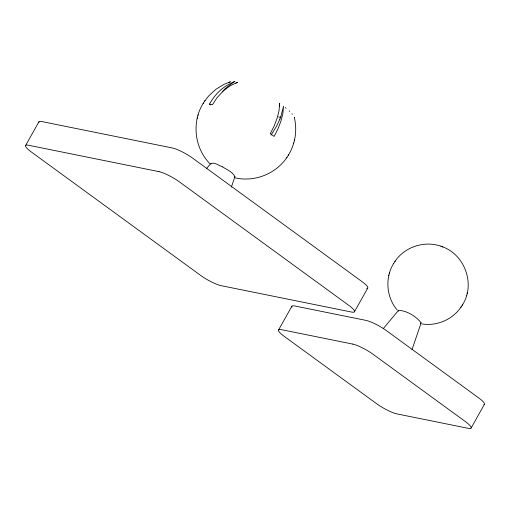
<?xml version="1.0" encoding="UTF-8"?>
<svg xmlns="http://www.w3.org/2000/svg" width="510" height="510" viewBox="0 0 510 510"><rect width="100%" height="100%" fill="white"/><g stroke="black" fill="none" stroke-linecap="round" stroke-linejoin="round"><path stroke-width="0.76" d="M203.401 103.084C191.499 121.648 194.361 147.849 209.769 163.551M288.316 155.238C295.277 144.069 297.445 130.069 294.27 117.306L294.34 117.555M393.803 263.236C384.744 277.434 386.255 297.202 397.169 309.972M462.207 305.248C475.785 284.994 465.088 254.828 442.47 246.789M279.231 106.061L279.703 103.409L279.027 110.683L277.089 118.377L273.978 126.403L270.281 133.614L274.138 136.419L277.829 129.215L280.94 121.189L282.878 113.494L283.554 106.214L280.793 116.854M389.43 273.162L389.557 272.684M197.969 115.407L198.122 114.814M197.198 118.371L197.351 117.784M293.594 143.508L293.754 142.908M294.372 140.53L294.525 139.944M388.805 275.553L388.932 275.081M466.459 295.8L466.586 295.315M467.083 293.403L467.211 292.931M231.336 187.176L234.919 176.651C232.573 171.844 226.842 169.601 222.468 166.859M412.003 349.688L421.132 322.875C416.128 316.27 406.859 310.679 398.539 310.309L383.405 328.465M279.882 119.2L280.825 116.771M279.901 119.149L276.497 126.333L271.02 135.118M234.919 176.658L234.262 177.206M421.132 322.875L420.457 323.41M222.436 166.84C219.319 165.922 213.346 161.154 210.859 164.029M398.539 310.309L398.571 311.24M25.628 145.477L38.919 121.788M210.668 104.952L209.521 104.116C213.626 96.575 219.542 89.951 226.854 85.406C246.553 74.887 223.852 87.395 222.564 91.921M278.594 329.9L291.886 306.21M354.431 311.82L367.723 288.131M471.081 428.081L484.372 404.398M204.739 101.025L208.89 95.708L216.151 89.129L223.973 84.38L230.386 81.772L228.384 82.792M235.091 177.837C254.439 182.338 275.993 173.884 286.977 157.297M394.887 261.573C404.902 246.26 426.035 239.917 442.878 246.942M421.923 323.939C436.828 326.362 452.759 319.502 461.129 306.905M203.069 103.6L205.071 100.508M286.645 157.813L288.654 154.721M393.535 263.651L395.154 261.158M460.861 307.32L462.481 304.833M206.359 168.81L210.942 163.315M235.798 83.27L237.462 82.288L229.742 86.043L222.889 91.277L216.903 97.869L212.485 104.716L209.521 104.116M278.511 116.854L280.232 117.491M440.959 246.228L441.481 246.426M285.32 107.591L286.072 108.196M289.725 111.403L289.138 110.855M291.988 113.762L292.396 114.234M483.996 404.672A16.62 3.258 29.3 0 0 478.813 397.998L386.363 330.601A16.62 3.258 29.3 0 0 365.912 320.376L294.78 305.981A16.62 3.258 29.3 0 0 291.879 307.179M366.735 288.539A16.62 3.258 29.3 0 0 362.164 281.73L192.672 158.164A16.62 3.258 29.3 0 0 172.227 147.945L41.82 121.558A16.62 3.258 29.3 0 0 38.913 122.757M158.935 171.628L28.522 145.248A16.62 3.258 29.3 0 0 31.186 151.872L200.679 275.438A16.62 3.258 29.3 0 0 221.13 285.664L351.537 312.05A16.62 3.258 29.3 0 0 348.872 305.42L179.38 181.853A16.62 3.258 29.3 0 0 158.935 171.628M352.62 344.065L281.488 329.67A16.62 3.258 29.3 0 0 284.153 336.3L376.603 403.697A16.62 3.258 29.3 0 0 397.054 413.922L468.18 428.311A16.62 3.258 29.3 0 0 465.515 421.687L373.071 354.284A16.62 3.258 29.3 0 0 352.62 344.065"/></g></svg>
